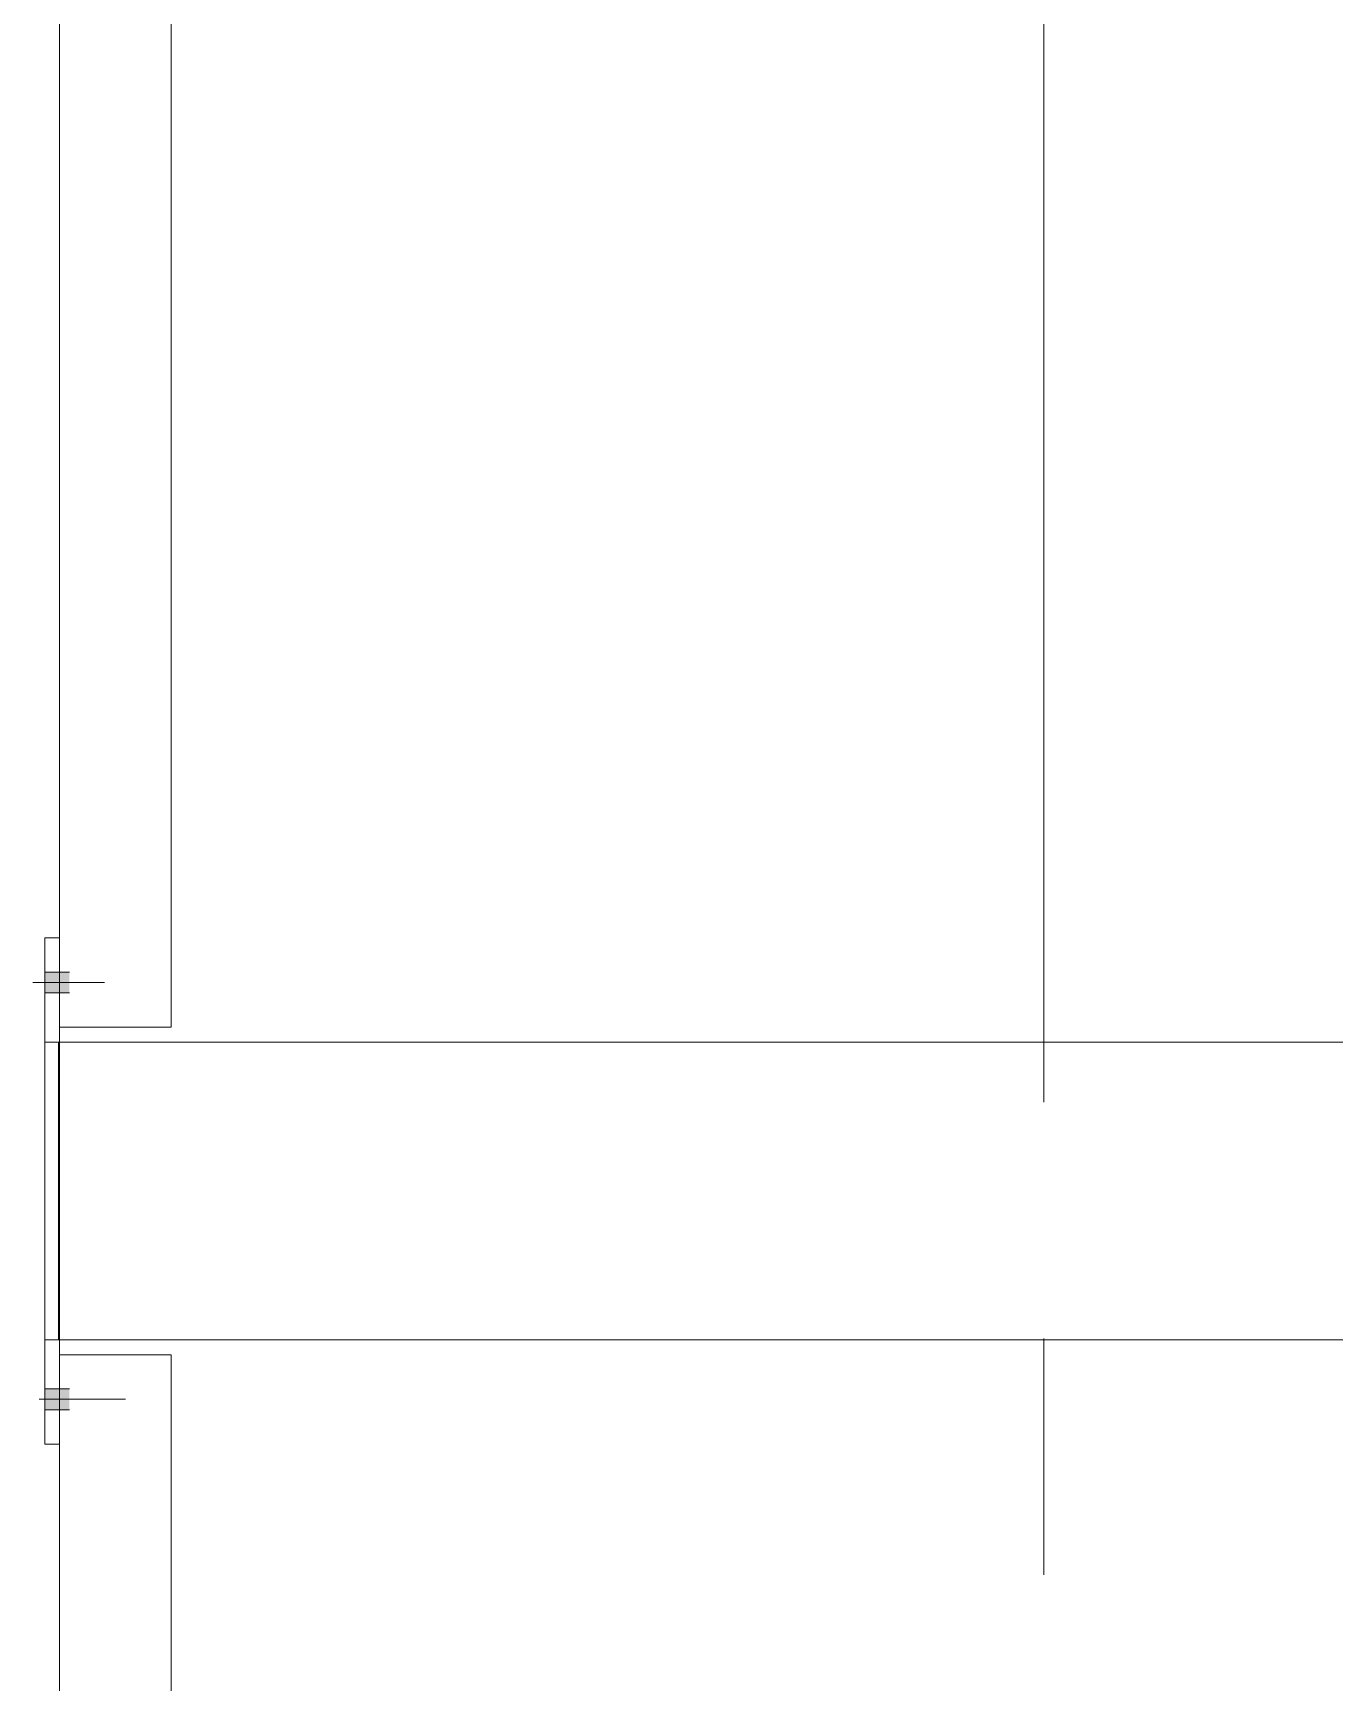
# Model space of a CAD drawing. Header units: millimetres. Extents: x -220592 to 404889, y -217665 to 38245.
# Drawn here: x 7553.26 to 7562, y -48067.33 to -48056.25 of the extents above; entities that cross this region are included whole.
import ezdxf

# ---------------------------------------------------------------- set-up
doc = ezdxf.new("R2010")
doc.units = ezdxf.units.MM
doc.linetypes.add('XKITLINE00', pattern=[0])
doc.layers.add('000 - 0_HIDE_OBJ_FRAMING_DEF_SUB_1', color=7, linetype='Continuous')
doc.layers.add('S-GRID', color=7, linetype='Continuous', lineweight=0)

# ---------------------------------------------------------------- blocks, each defined once
blk = doc.blocks.new('*A13469')
at = {"layer": 'S-GRID', "color": 7, "linetype": 'XKITLINE00', "lineweight": 0}
for p, q in [((-177.593349, 146.783905), (-177.593349, 154.721405)), ((-177.593349, 143.608905), (-177.593349, 145.196405))]:
    blk.add_line(p, q, dxfattribs=at)
blk = doc.blocks.new('*A13989')
at = {"layer": '000 - 0_HIDE_OBJ_FRAMING_DEF_SUB_1', "color": 7, "linetype": 'XKITLINE00', "lineweight": 0}
for p, q in [((-184.203349, 160.088511), (-184.203349, 147.288511)), ((-183.453349, 160.088511), (-183.453349, 147.288511)), ((-183.453349, 147.288511), (-184.203349, 147.288511))]:
    blk.add_line(p, q, dxfattribs=at)
blk = doc.blocks.new('*A14183')
at = {"layer": '000 - 0_HIDE_OBJ_FRAMING_DEF_SUB_1'}
for points in [[(-184.303, 144.859), (-184.203, 144.859), (-184.203, 144.719), (-184.303, 144.719)], [(-184.303, 144.859), (-184.203, 144.859), (-184.203, 144.719), (-184.303, 144.719)], [(-184.203, 144.859), (-184.138, 144.859), (-184.138, 144.719), (-184.203, 144.719)], [(-184.203, 144.859), (-184.138, 144.859), (-184.138, 144.719), (-184.203, 144.719)]]:
    blk.add_hatch(color=7, dxfattribs=at).paths.add_polyline_path(points, flags=17)
at = {"layer": '000 - 0_HIDE_OBJ_FRAMING_DEF_SUB_1', "color": 7, "linetype": 'XKITLINE00', "lineweight": 0}
for p, q in [((-184.341, 144.789), (-183.762, 144.789)), ((-184.341, 144.789), (-183.762, 144.789)), ((-184.303, 144.859), (-184.203, 144.859)), ((-184.303, 144.859), (-184.203, 144.859)), ((-184.203, 144.859), (-184.138, 144.859)), ((-184.203, 144.859), (-184.138, 144.859)), ((-184.303, 144.719), (-184.203, 144.719)), ((-184.303, 144.719), (-184.203, 144.719)), ((-184.203, 144.719), (-184.138, 144.719)), ((-184.203, 144.719), (-184.138, 144.719))]:
    blk.add_line(p, q, dxfattribs=at)
blk = doc.blocks.new('*A14184')
at = {"layer": '000 - 0_HIDE_OBJ_FRAMING_DEF_SUB_1'}
for points in [[(-184.203, 147.519), (-184.303, 147.519), (-184.303, 147.659), (-184.203, 147.659)], [(-184.203, 147.519), (-184.303, 147.519), (-184.303, 147.659), (-184.203, 147.659)], [(-184.138, 147.519), (-184.203, 147.519), (-184.203, 147.659), (-184.138, 147.659)], [(-184.138, 147.519), (-184.203, 147.519), (-184.203, 147.659), (-184.138, 147.659)]]:
    blk.add_hatch(color=7, dxfattribs=at).paths.add_polyline_path(points, flags=17)
at = {"layer": '000 - 0_HIDE_OBJ_FRAMING_DEF_SUB_1', "color": 7, "linetype": 'XKITLINE00', "lineweight": 0}
for p, q in [((-184.303, 147.659), (-184.203, 147.659)), ((-184.303, 147.659), (-184.203, 147.659)), ((-184.203, 147.659), (-184.138, 147.659)), ((-184.203, 147.659), (-184.138, 147.659)), ((-184.383, 147.589), (-183.903, 147.589)), ((-184.383, 147.589), (-183.903, 147.589)), ((-184.303, 147.519), (-184.203, 147.519)), ((-184.303, 147.519), (-184.203, 147.519)), ((-184.203, 147.519), (-184.138, 147.519)), ((-184.203, 147.519), (-184.138, 147.519))]:
    blk.add_line(p, q, dxfattribs=at)
blk = doc.blocks.new('*A14185')
at = {"layer": '000 - 0_HIDE_OBJ_FRAMING_DEF_SUB_1', "color": 7, "linetype": 'XKITLINE00', "lineweight": 0}
for p, q in [((-184.211249, 147.188511), (-172.994673, 147.188511)), ((-184.211249, 145.188511), (-184.211249, 147.188511)), ((-172.972866, 147.188511), (-172.356761, 147.188511)), ((-172.340186, 147.188511), (-172.319607, 147.188511)), ((-171.648652, 147.188511), (-171.153485, 147.188511)), ((-184.211249, 145.188511), (-173.046746, 145.188511)), ((-173.025037, 145.188511), (-172.369788, 145.188511)), ((-171.648652, 145.188511), (-171.153485, 145.188511))]:
    blk.add_line(p, q, dxfattribs=at)
blk = doc.blocks.new('*A14186')
at = {"layer": '000 - 0_HIDE_OBJ_FRAMING_DEF_SUB_1', "color": 7, "linetype": 'XKITLINE00', "lineweight": 0}
for p, q in [((-184.203349, 147.888511), (-184.303349, 147.888511)), ((-184.303349, 147.888511), (-184.303349, 144.488511)), ((-184.203349, 147.288511), (-184.203349, 145.088511)), ((-184.303349, 147.188511), (-184.203349, 147.188511)), ((-184.203349, 145.188511), (-184.303349, 145.188511)), ((-184.303349, 144.488511), (-184.203349, 144.488511))]:
    blk.add_line(p, q, dxfattribs=at)
blk = doc.blocks.new('*A14191')
at = {"layer": '000 - 0_HIDE_OBJ_FRAMING_DEF_SUB_1', "color": 7, "linetype": 'XKITLINE00', "lineweight": 0}
for p, q in [((-183.453349, 145.088511), (-184.203349, 145.088511)), ((-184.203349, 145.088511), (-184.203349, 132.288511)), ((-183.453349, 145.088511), (-183.453349, 132.288511))]:
    blk.add_line(p, q, dxfattribs=at)

msp = doc.modelspace()

# ---------------------------------------------------------------- block references
at = {"color": 7, "lineweight": 0}
for name in ['*A13469', '*A13989', '*A14186', '*A14184', '*A14185', '*A14191', '*A14183']:
    msp.add_blockref(name, (7737.6457, -48210.2152), dxfattribs=at)

doc.saveas('drawing.dxf')
